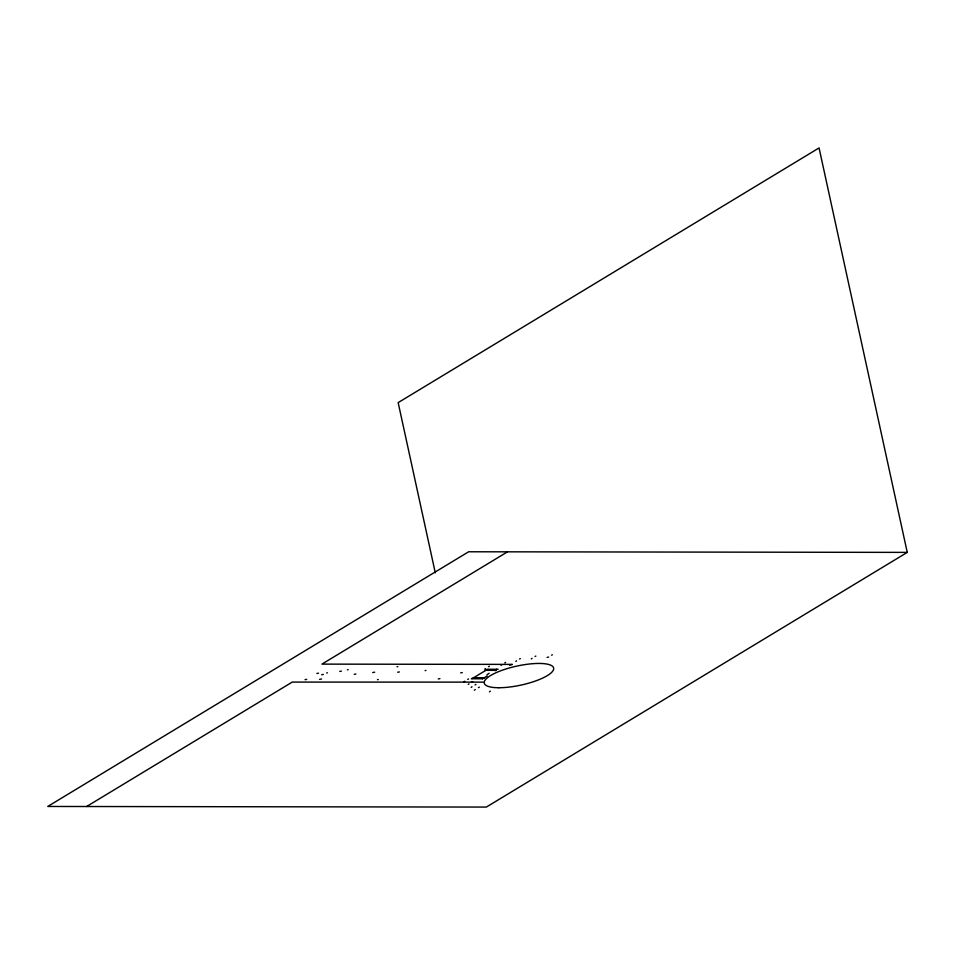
<?xml version="1.0" encoding="UTF-8"?>
<svg xmlns="http://www.w3.org/2000/svg" width="955" height="955" viewBox="0 0 955 955"><rect width="100%" height="100%" fill="white"/><g stroke="black" fill="none" stroke-linecap="round" stroke-linejoin="round"><path stroke-width="1.43" d="M496.636 669.264L495.263 670.708M486.895 674.91L489.139 673.251M464.023 681.798L464.787 681.249M484.686 669.18L485.486 668.619M468.26 684.389L469.001 683.864M501.041 665.289L501.817 664.728M471.161 687.385L471.973 686.8M474.408 690.202L475.232 689.606M515.807 661.409L516.571 660.86M531.326 658.89L532.09 658.341M489.473 691.79L490.345 691.169M548.624 657.04L547.096 657.434M484.794 677.728L473.131 677.704L471.376 678.778L482.406 678.79L487.134 676.164M86.607 806.521L292.242 682.085L483.063 682.133M507.499 551.835L321.931 664.119L512.346 664.394L509.612 665.193M473.656 677.704L485.868 670.326M482.406 678.79L484.173 677.728M907.25 552.384L486.358 807.071L47.75 806.462L468.642 551.775L907.25 552.384L819.068 147.93L398.163 402.616L435.289 572.833M488.566 666.674L489.39 666.256M467.747 679.387L468.547 678.981M504.813 662.842L505.625 662.436M471.877 682.049L472.653 681.667M519.532 658.998L520.332 658.604M475.089 684.842L475.936 684.425M535.051 656.479L535.851 656.085M478.431 687.588L479.303 687.158M551.584 655.178L552.384 654.784M318.528 673.179L316.881 673.478M306.71 679.363L305.075 679.662M323.315 674.421L321.668 674.719M341.413 671.126L339.765 671.425M355.869 674.015L354.221 674.314M399.357 671.938L397.71 672.236M439.909 678.647L438.261 678.945M462.315 672.583L460.668 672.881M321.549 678.993L319.543 679.387M374.694 672.189L372.677 672.571M327.446 672.821L326.67 672.953M348.169 669.694L347.381 669.813M397.805 666.602L397.017 666.733M425.918 670.47L425.13 670.601M378.252 679.542L377.476 679.674M498.152 669.264L487.11 669.252L485.343 670.326L496.385 670.338M498.868 687.731A35.514 9.729 -12.3 0 0 553.554 669.539A35.514 9.729 -12.3 0 0 504.407 669.479A35.514 9.729 -12.3 0 0 498.868 687.731"/></g></svg>
